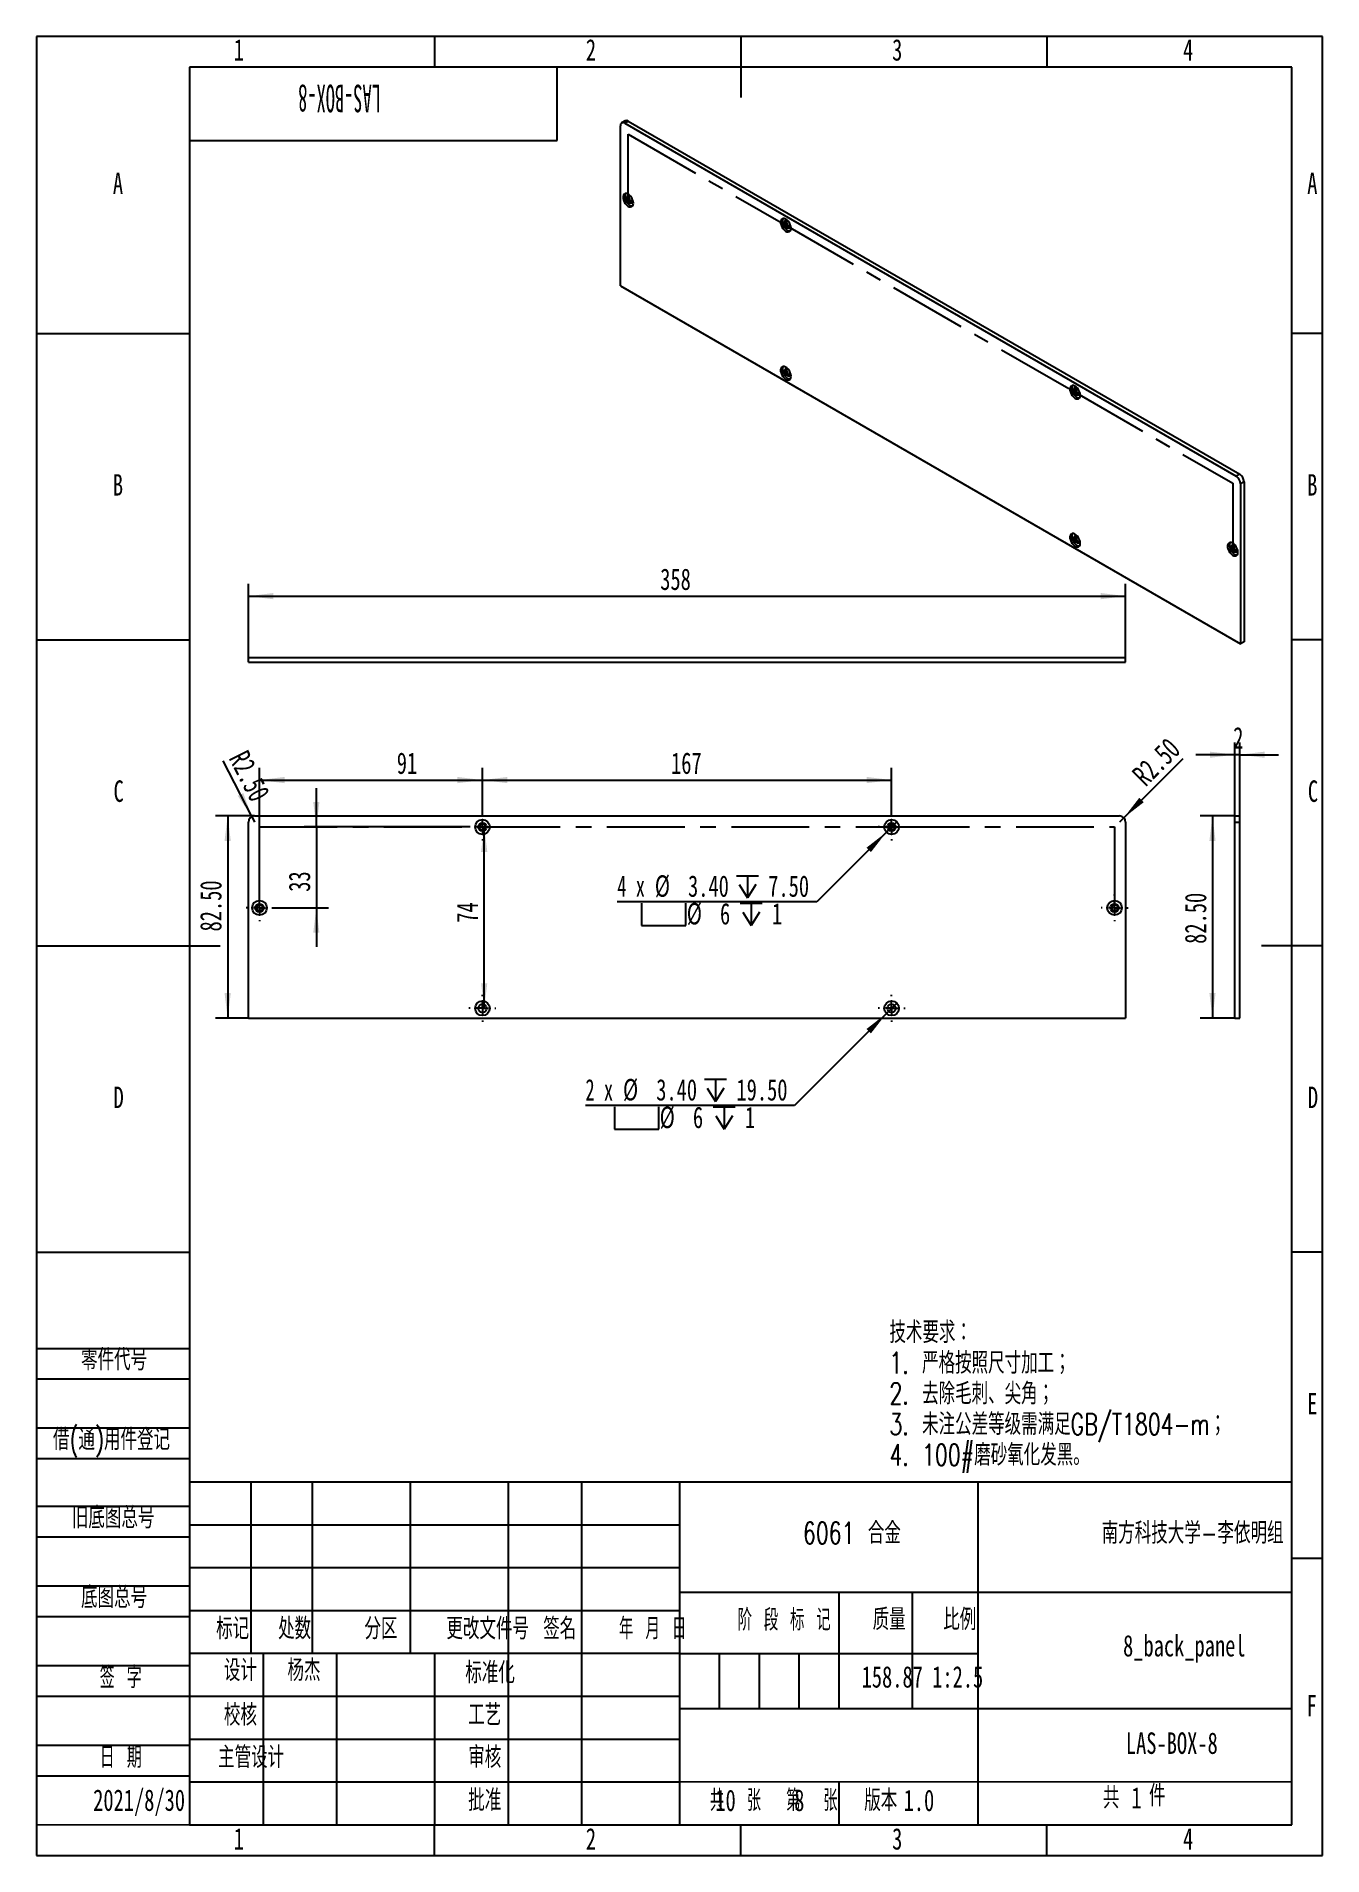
# Model space of a CAD drawing. Header units: millimetres. Extents: x 0 to 210, y 0 to 297.
import ezdxf

# ---------------------------------------------------------------- set-up
doc = ezdxf.new("R2010")
doc.units = ezdxf.units.MM
doc.linetypes.add('CENTERX2', pattern=[20.32, 12.7, -2.54, 2.54, -2.54])
doc.layers.add('图框', color=7, linetype='Continuous')
doc.layers.add('图纸格式', color=7, linetype='Continuous')
doc.styles.add('SLDTEXTSTYLE0', font='TXT', dxfattribs={"width": 0.7, "bigfont": 'bigfont'})
doc.styles.add('SLDTEXTSTYLE1', font='TXT', dxfattribs={"width": 0.62, "bigfont": 'bigfont'})
doc.styles.add('SLDTEXTSTYLE2', font='TXT', dxfattribs={"width": 0.614286, "bigfont": 'bigfont'})
doc.styles.add('SLDTEXTSTYLE3', font='TXT', dxfattribs={"width": 0.6, "bigfont": 'bigfont'})
doc.styles.add('SLDTEXTSTYLE4', font='TXT', dxfattribs={"width": 0.633333, "bigfont": 'bigfont'})
doc.styles.add('SLDTEXTSTYLE5', font='TXT', dxfattribs={"width": 0.7})
doc.styles.add('SLDTEXTSTYLE6', font='TXT', dxfattribs={"width": 0.49})
doc.styles.add('SLDTEXTSTYLE7', font='TXT', dxfattribs={"width": 0.633333})
doc.dimstyles.new('SLDDIMSTYLE0', dxfattribs={"dimtxt": 3.5, "dimasz": 4.08, "dimexe": 0, "dimexo": 0.0625, "dimgap": 0.875, "dimtad": 2, "dimlfac": 2.5, "dimrnd": 1e-09, "dimzin": 4, "dimdsep": 46, "dimtxsty": 'SLDTEXTSTYLE5', "dimsah": 1, "dimcen": 0.09, "dimadec": 0, "dimazin": 1, "dimtfac": 1, "dimtofl": 0, "dimtmove": 0, "dimatfit": 3, "dimfxl": 0, "dimfrac": 2, "dimtolj": 1, "dimtzin": 12, "dimarcsym": 0})
doc.dimstyles.new('SLDDIMSTYLE1', dxfattribs={"dimtxt": 3.5, "dimasz": 4.08, "dimexe": 0, "dimexo": 0.0625, "dimgap": 0.875, "dimtad": 2, "dimlfac": 2.5, "dimrnd": 1e-09, "dimzin": 4, "dimdsep": 46, "dimtxsty": 'SLDTEXTSTYLE5', "dimsah": 1, "dimcen": 0, "dimadec": 0, "dimazin": 1, "dimtfac": 1, "dimtofl": 0, "dimtmove": 0, "dimatfit": 3, "dimfxl": 0, "dimfrac": 2, "dimtolj": 1, "dimtzin": 12, "dimarcsym": 0})
doc.dimstyles.new('SLDDIMSTYLE2', dxfattribs={"dimtxt": 3.5, "dimasz": 4.08, "dimexe": 0, "dimexo": 0.0625, "dimgap": 0.875, "dimtad": 2, "dimlfac": 2.5, "dimrnd": 1e-09, "dimzin": 12, "dimdsep": 46, "dimtxsty": 'SLDTEXTSTYLE5', "dimsah": 1, "dimcen": 0.09, "dimadec": 0, "dimazin": 3, "dimtfac": 1, "dimtofl": 0, "dimtmove": 0, "dimatfit": 3, "dimfxl": 0, "dimfrac": 2, "dimtolj": 1, "dimtzin": 12, "dimarcsym": 0})
doc.dimstyles.new('SLDDIMSTYLE3', dxfattribs={"dimtxt": 3.5, "dimasz": 4.08, "dimexe": 0, "dimexo": 0.0625, "dimgap": 0.875, "dimtad": 2, "dimlfac": 2.5, "dimrnd": 1e-09, "dimzin": 12, "dimdsep": 46, "dimtxsty": 'SLDTEXTSTYLE5', "dimsah": 1, "dimcen": 0.09, "dimadec": 0, "dimazin": 3, "dimtfac": 1, "dimtmove": 0, "dimatfit": 0, "dimfxl": 0, "dimfrac": 2, "dimtolj": 1, "dimtzin": 12, "dimarcsym": 0})
doc.dimstyles.new('SLDDIMSTYLE4', dxfattribs={"dimtxt": 3.5, "dimasz": 4.08, "dimexe": 0, "dimexo": 0.0625, "dimgap": 0.875, "dimtad": 0, "dimtih": 1, "dimtoh": 1, "dimlfac": 2.5, "dimrnd": 1e-09, "dimzin": 4, "dimdsep": 46, "dimtxsty": 'SLDTEXTSTYLE5', "dimblk1": 'NONE', "dimsah": 1, "dimcen": 0, "dimadec": 0, "dimazin": 1, "dimtfac": 1, "dimtmove": 0, "dimatfit": 3, "dimldrblk": 'NONE', "dimfxl": 0, "dimfrac": 2, "dimtolj": 1, "dimtzin": 12, "dimarcsym": 0})

# ---------------------------------------------------------------- blocks, each defined once
blk = doc.blocks.new('SW_NOTE_0')
at = {"layer": '图纸格式', "color": 0, "char_height": 3.5, "attachment_point": 1, "style": 'SLDTEXTSTYLE0'}
for s, insert in [('技术要求：', (0, 4.51)), ('1. 严格按照尺寸加工；', (0, -0.49)), ('2. 去除毛刺、尖角；', (0, -5.49)), ('3. 未注公差等级需满足GB/T1804-m；', (0, -10.49)), ('4. 100#磨砂氧化发黑。', (0, -15.49))]:
    blk.add_mtext(s, dxfattribs=dict(at, insert=insert))
blk = doc.blocks.new('_D')
at = {"layer": '图纸格式'}
for p, q in [((35.63, 169.72), (29.23, 169.72)), ((31.23, 169.72), (31.23, 136.72)), ((34.63, 136.72), (29.23, 136.72))]:
    blk.add_line(p, q, dxfattribs=at)
for points in [[(31.23, 169.72), (30.72, 165.64), (31.74, 165.64)], [(31.23, 136.72), (31.74, 140.8), (30.72, 140.8)]]:
    blk.add_solid(points, dxfattribs=at)
at = {"layer": '图纸格式', "insert": (26.72, 150.86), "char_height": 3.5, "attachment_point": 1, "rotation": 90, "style": 'SLDTEXTSTYLE5'}
blk.add_mtext('82.50', dxfattribs=at)
blk = doc.blocks.new('_D_1')
at = {"layer": '图纸格式'}
for q in [(30.52, 178.74), (35.63, 168.72)]:
    blk.add_line((35.17, 169.61), q, dxfattribs=at)
blk.add_solid([(35.17, 169.61), (33.77, 173.47), (32.87, 173.01)], dxfattribs=at)
at = {"layer": '图纸格式', "insert": (34.47, 180.75), "char_height": 3.5, "attachment_point": 1, "rotation": 296.9803, "style": 'SLDTEXTSTYLE5'}
blk.add_mtext('R2.50', dxfattribs=at)
blk = doc.blocks.new('_D_2')
at = {"layer": '图纸格式'}
for p, q in [((72.83, 170.12), (72.83, 177.58)), ((72.83, 175.58), (139.63, 175.58)), ((139.63, 170.12), (139.63, 177.58))]:
    blk.add_line(p, q, dxfattribs=at)
for points in [[(72.83, 175.58), (76.91, 175.07), (76.91, 176.09)], [(139.63, 175.58), (135.55, 176.09), (135.55, 175.07)]]:
    blk.add_solid(points, dxfattribs=at)
at = {"layer": '图纸格式', "insert": (103.62, 180.09), "char_height": 3.5, "attachment_point": 1, "style": 'SLDTEXTSTYLE5'}
blk.add_mtext('167', dxfattribs=at)
blk = doc.blocks.new('_D_3')
at = {"layer": '图纸格式'}
blk.add_line((73.11, 138.32), (73.11, 167.92), dxfattribs=at)
for points in [[(73.11, 167.92), (72.6, 163.84), (73.62, 163.84)], [(73.11, 138.32), (73.62, 142.4), (72.6, 142.4)]]:
    blk.add_solid(points, dxfattribs=at)
at = {"layer": '图纸格式', "insert": (68.6, 152.29), "char_height": 3.5, "attachment_point": 1, "rotation": 90, "style": 'SLDTEXTSTYLE5'}
blk.add_mtext('74', dxfattribs=at)
blk = doc.blocks.new('_D_4')
at = {"layer": '图纸格式'}
for p, q in [((36.43, 156.92), (36.43, 177.58)), ((36.43, 175.58), (72.83, 175.58)), ((72.83, 170.12), (72.83, 177.58))]:
    blk.add_line(p, q, dxfattribs=at)
for points in [[(36.43, 175.58), (40.51, 175.07), (40.51, 176.09)], [(72.83, 175.58), (68.75, 176.09), (68.75, 175.07)]]:
    blk.add_solid(points, dxfattribs=at)
at = {"layer": '图纸格式', "insert": (58.84, 180.09), "char_height": 3.5, "attachment_point": 1, "style": 'SLDTEXTSTYLE5'}
blk.add_mtext('91', dxfattribs=at)
blk = doc.blocks.new('_D_5')
at = {"layer": '图纸格式'}
for p, q in [((45.71, 167.92), (45.71, 174.27)), ((70.63, 167.92), (43.71, 167.92)), ((45.71, 167.92), (45.71, 154.72)), ((38.63, 154.72), (47.71, 154.72)), ((45.71, 154.72), (45.71, 148.37))]:
    blk.add_line(p, q, dxfattribs=at)
for points in [[(45.71, 167.92), (46.21, 172), (45.2, 172)], [(45.71, 154.72), (45.2, 150.64), (46.21, 150.64)]]:
    blk.add_solid(points, dxfattribs=at)
at = {"layer": '图纸格式', "insert": (41.19, 157.34), "char_height": 3.5, "attachment_point": 1, "rotation": 90, "style": 'SLDTEXTSTYLE5'}
blk.add_mtext('33', dxfattribs=at)
blk = doc.blocks.new('SW_SYMBOL_HOLE_DEPTH')
at = {"layer": '图纸格式', "color": 0}
for p, q in [((0, 875), (800, 875)), ((400, 875), (400, 75)), ((100, 555), (400, 75)), ((700, 555), (400, 75))]:
    blk.add_line(p, q, dxfattribs=at)
blk = doc.blocks.new('SW_SYMBOL_HOLE_SPOT')
at = {"layer": '图纸格式', "color": 0}
for p, q in [((0, 875), (0, 75)), ((1600, 75), (1600, 875)), ((0, 75), (1600, 75))]:
    blk.add_line(p, q, dxfattribs=at)
blk = doc.blocks.new('_D_6')
at = {"layer": '图纸格式'}
for p, q in [((138.78, 167.07), (127.43, 155.69)), ((140.47, 168.77), (138.78, 167.07)), ((127.43, 155.69), (94.84, 155.69))]:
    blk.add_line(p, q, dxfattribs=at)
blk.add_solid([(138.78, 167.07), (135.54, 164.54), (136.26, 163.82)], dxfattribs=at)
at = {"layer": '图纸格式', "xscale": 0.004511737089201878, "yscale": 0.004511737089201878, "zscale": 0.004511737089201878}
for name, p in [('SW_SYMBOL_HOLE_DEPTH', (114.28, 156.02)), ('SW_SYMBOL_HOLE_SPOT', (98.82, 151.51)), ('SW_SYMBOL_HOLE_DEPTH', (114.89, 151.51))]:
    blk.add_blockref(name, p, dxfattribs=at)
at = {"layer": '图纸格式', "char_height": 3.5, "attachment_point": 1}
for s, insert, style in [('4 x', (94.84, 160.02), 'SLDTEXTSTYLE7'), ('%%c', (100.97, 160.03), 'SLDTEXTSTYLE5'), ('3.40', (106.39, 160.02), 'SLDTEXTSTYLE5'), ('7.50', (119.49, 160.02), 'SLDTEXTSTYLE5'), ('%%c', (106.19, 155.52), 'SLDTEXTSTYLE5'), ('6', (111.61, 155.5), 'SLDTEXTSTYLE5'), ('1', (120.1, 155.5), 'SLDTEXTSTYLE5')]:
    blk.add_mtext(s, dxfattribs=dict(at, insert=insert, style=style))
blk = doc.blocks.new('_None')
blk = doc.blocks.new('_D_7')
at = {"layer": '图纸格式'}
for p, q in [((138.78, 137.47), (123.78, 122.44)), ((140.47, 139.17), (138.78, 137.47)), ((123.78, 122.44), (89.64, 122.44))]:
    blk.add_line(p, q, dxfattribs=at)
blk.add_solid([(138.78, 137.47), (135.54, 134.94), (136.26, 134.22)], dxfattribs=at)
at = {"layer": '图纸格式', "xscale": 0.004511737089201878, "yscale": 0.004511737089201878, "zscale": 0.004511737089201878}
for name, p in [('SW_SYMBOL_HOLE_DEPTH', (109.09, 122.77)), ('SW_SYMBOL_HOLE_SPOT', (94.4, 118.26)), ('SW_SYMBOL_HOLE_DEPTH', (110.47, 118.26))]:
    blk.add_blockref(name, p, dxfattribs=at)
at = {"layer": '图纸格式', "char_height": 3.5, "attachment_point": 1}
for s, insert, style in [('2 x', (89.64, 126.76), 'SLDTEXTSTYLE7'), ('%%c', (95.77, 126.78), 'SLDTEXTSTYLE5'), ('3.40', (101.2, 126.76), 'SLDTEXTSTYLE5'), ('19.50', (114.3, 126.76), 'SLDTEXTSTYLE5'), ('%%c', (101.76, 122.26), 'SLDTEXTSTYLE5'), ('6', (107.19, 122.25), 'SLDTEXTSTYLE5'), ('1', (115.68, 122.25), 'SLDTEXTSTYLE5')]:
    blk.add_mtext(s, dxfattribs=dict(at, insert=insert, style=style))
blk = doc.blocks.new('_D_8')
at = {"layer": '图纸格式'}
for q in [(187.23, 179.12), (176.83, 168.72)]:
    blk.add_line((177.53, 169.42), q, dxfattribs=at)
blk.add_solid([(177.53, 169.42), (180.78, 171.95), (180.06, 172.67)], dxfattribs=at)
at = {"layer": '图纸格式', "insert": (178.64, 176.85), "char_height": 3.5, "attachment_point": 1, "rotation": 45, "style": 'SLDTEXTSTYLE5'}
blk.add_mtext('R2.50', dxfattribs=at)
blk = doc.blocks.new('SW_CENTERMARKSYMBOL_0')
at = {"layer": '图纸格式', "color": 0}
for p, q in [((-2, 0), (-2.2, 0)), ((0, 0), (-1, 0)), ((0, 2), (0, 2.2)), ((0, 0), (0, 1)), ((0, 0), (0, -1)), ((0, 0), (1, 0)), ((2, 0), (2.2, 0)), ((0, -2), (0, -2.2))]:
    blk.add_line(p, q, dxfattribs=at)
blk = doc.blocks.new('SW_CENTERMARKSYMBOL_1')
at = {"layer": '图纸格式', "color": 0}
for p, q in [((-2, 0), (-2.2, 0)), ((0, 0), (-1, 0)), ((0, 2), (0, 2.2)), ((0, 0), (0, 1)), ((0, 0), (0, -1)), ((0, 0), (1, 0)), ((2, 0), (2.2, 0)), ((0, -2), (0, -2.2))]:
    blk.add_line(p, q, dxfattribs=at)
blk = doc.blocks.new('SW_CENTERMARKSYMBOL_2')
at = {"layer": '图纸格式', "color": 0}
for p, q in [((-2, 0), (-2.2, 0)), ((0, 0), (-1, 0)), ((0, 2), (0, 2.2)), ((0, 0), (0, 1)), ((0, 0), (0, -1)), ((0, 0), (1, 0)), ((2, 0), (2.2, 0)), ((0, -2), (0, -2.2))]:
    blk.add_line(p, q, dxfattribs=at)
blk = doc.blocks.new('SW_CENTERMARKSYMBOL_3')
at = {"layer": '图纸格式', "color": 0}
for p, q in [((-2, 0), (-2.2, 0)), ((0, 0), (-1, 0)), ((0, 2), (0, 2.2)), ((0, 0), (0, 1)), ((0, 0), (0, -1)), ((0, 0), (1, 0)), ((2, 0), (2.2, 0)), ((0, -2), (0, -2.2))]:
    blk.add_line(p, q, dxfattribs=at)
blk = doc.blocks.new('SW_CENTERMARKSYMBOL_4')
at = {"layer": '图纸格式', "color": 0}
for p, q in [((-2, 0), (-2.2, 0)), ((0, 0), (-1, 0)), ((0, 2), (0, 2.2)), ((0, 0), (0, 1)), ((0, 0), (0, -1)), ((0, 0), (1, 0)), ((2, 0), (2.2, 0)), ((0, -2), (0, -2.2))]:
    blk.add_line(p, q, dxfattribs=at)
blk = doc.blocks.new('SW_CENTERMARKSYMBOL_5')
at = {"layer": '图纸格式', "color": 0}
for p, q in [((-2, 0), (-2.2, 0)), ((0, 0), (-1, 0)), ((0, 2), (0, 2.2)), ((0, 0), (0, 1)), ((0, 0), (0, -1)), ((0, 0), (1, 0)), ((2, 0), (2.2, 0)), ((0, -2), (0, -2.2))]:
    blk.add_line(p, q, dxfattribs=at)
blk = doc.blocks.new('_D_9')
at = {"layer": '图纸格式'}
for p, q in [((195.67, 169.72), (195.67, 181.72)), ((196.47, 169.72), (196.47, 181.72)), ((195.67, 179.72), (189.32, 179.72)), ((196.47, 179.72), (195.67, 179.72)), ((196.47, 179.72), (202.82, 179.72))]:
    blk.add_line(p, q, dxfattribs=at)
for points in [[(195.67, 179.72), (191.59, 180.22), (191.59, 179.21)], [(196.47, 179.72), (200.55, 179.21), (200.55, 180.22)]]:
    blk.add_solid(points, dxfattribs=at)
at = {"layer": '图纸格式', "insert": (195.4, 184.23), "char_height": 3.5, "attachment_point": 1, "style": 'SLDTEXTSTYLE5'}
blk.add_mtext('2', dxfattribs=at)
blk = doc.blocks.new('_D_10')
at = {"layer": '图纸格式'}
for p, q in [((195.67, 169.72), (190.02, 169.72)), ((192.02, 169.72), (192.02, 136.72)), ((195.67, 136.72), (190.02, 136.72))]:
    blk.add_line(p, q, dxfattribs=at)
for points in [[(192.02, 169.72), (191.51, 165.64), (192.52, 165.64)], [(192.02, 136.72), (192.52, 140.8), (191.51, 140.8)]]:
    blk.add_solid(points, dxfattribs=at)
at = {"layer": '图纸格式', "insert": (187.5, 148.84), "char_height": 3.5, "attachment_point": 1, "rotation": 90, "style": 'SLDTEXTSTYLE5'}
blk.add_mtext('82.50', dxfattribs=at)
blk = doc.blocks.new('_D_11')
at = {"layer": '图纸格式'}
for p, q in [((34.63, 195.61), (34.63, 207.61)), ((34.63, 205.61), (177.83, 205.61)), ((177.83, 195.61), (177.83, 207.61))]:
    blk.add_line(p, q, dxfattribs=at)
for points in [[(34.63, 205.61), (38.71, 205.1), (38.71, 206.12)], [(177.83, 205.61), (173.75, 206.12), (173.75, 205.1)]]:
    blk.add_solid(points, dxfattribs=at)
at = {"layer": '图纸格式', "insert": (101.85, 210.12), "char_height": 3.5, "attachment_point": 1, "style": 'SLDTEXTSTYLE5'}
blk.add_mtext('358', dxfattribs=at)

msp = doc.modelspace()

# ---------------------------------------------------------------- linework, layer by layer
at = {"color": 7, "linetype": 'Continuous', "lineweight": 25}
for p, q in [((95.3436, 256.2856), (95.3436, 282.4149)), ((96.1164, 283.1993), (95.5507, 282.8727)), ((96.6164, 283.1498), (96.0507, 282.8232)), ((96.0507, 282.8232), (195.8948, 225.1844)), ((96.6164, 283.1498), (196.4605, 225.511)), ((97.3801, 270.1342), (97.3663, 270.2741)), ((123.119, 266.0538), (123.1053, 266.1936)), ((95.3436, 256.2856), (196.6019, 197.8304)), ((123.119, 241.8842), (123.1053, 242.024)), ((170.3538, 238.7857), (170.34, 238.9256)), ((196.4605, 225.511), (195.8948, 225.1844)), ((197.1676, 224.2863), (196.6019, 223.9597)), ((196.6019, 223.9597), (196.6019, 197.8304)), ((197.1676, 224.2863), (197.1676, 198.157)), ((170.3538, 214.6161), (170.34, 214.756)), ((196.0928, 213.1486), (196.079, 213.2885)), ((197.1676, 198.157), (196.6019, 197.8304)), ((34.6265, 194.8109), (34.6265, 195.6109)), ((34.6265, 195.6109), (177.8273, 195.6109)), ((34.6265, 194.8109), (177.8273, 194.8109)), ((177.8273, 194.8109), (177.8273, 195.6109)), ((35.6265, 169.7159), (176.8273, 169.7159)), ((195.6652, 169.7159), (196.4652, 169.7159)), ((195.6652, 168.7159), (195.6652, 169.7159)), ((196.4652, 168.7159), (196.4652, 169.7159)), ((34.6265, 136.7159), (34.6265, 168.7159)), ((177.8273, 168.7159), (177.8273, 136.7159)), ((195.6652, 136.7159), (195.6652, 168.7159)), ((195.6652, 168.7159), (196.4652, 168.7159)), ((196.4652, 136.7159), (196.4652, 168.7159)), ((34.6265, 136.7159), (177.8273, 136.7159)), ((195.6652, 136.7159), (196.4652, 136.7159))]:
    msp.add_line(p, q, dxfattribs=at)
at = {"color": 7, "linetype": 'CENTERX2'}
for p, q in [((96.6164, 270.2485), (96.6164, 281.0269)), ((96.6164, 281.0269), (122.3554, 266.1681)), ((122.3554, 266.1681), (169.5901, 238.9)), ((169.5901, 238.9), (195.3291, 224.0412)), ((195.3291, 224.0412), (195.3291, 213.2629)), ((36.4265, 154.7159), (36.4265, 167.9159)), ((36.4265, 167.9159), (72.8269, 167.9159)), ((72.8269, 167.9159), (139.6269, 167.9159)), ((139.6269, 167.9159), (176.0273, 167.9159)), ((176.0273, 167.9159), (176.0273, 154.7159))]:
    msp.add_line(p, q, dxfattribs=at)
at = {"color": 7, "linetype": 'Continuous', "lineweight": 25, "flags": 128}
for points in [[(97.4649, 269.7587), (97.4334, 270.0412), (97.3414, 270.3391), (97.1955, 270.6303), (97.0068, 270.8932), (96.789, 271.1082), (96.5585, 271.2595), (96.3322, 271.3358), (96.127, 271.3315), (95.9582, 271.2469), (95.8381, 271.0882), (95.7758, 270.8672), (95.7758, 270.6004), (95.8381, 270.3074), (95.9582, 270.0101), (96.127, 269.7305), (96.3322, 269.4893), (96.5585, 269.3044), (96.789, 269.1895), (97.0068, 269.1532), (97.1955, 269.1981), (97.3414, 269.3209), (97.4334, 269.5125), (97.4649, 269.7587)], [(96.1748, 271.3402), (96.1209, 271.2515), (96.0586, 271.0305), (96.0586, 270.7637), (96.1209, 270.4707), (96.241, 270.1734), (96.4099, 269.8938), (96.6151, 269.6526), (96.8413, 269.4677), (97.0719, 269.3528), (97.2896, 269.3165), (97.3409, 269.3202)], [(97.0135, 270.8851), (96.9436, 270.9391), (96.7676, 271.0218), (96.6095, 271.0222), (96.4904, 270.9401), (96.4266, 270.7867), (96.4266, 270.5826), (96.4904, 270.3555), (96.6095, 270.136), (96.7676, 269.9537), (96.9436, 269.8333), (97.1135, 269.791), (97.2546, 269.8326), (97.3476, 269.9524), (97.3801, 270.1342), (97.3801, 270.1342)], [(123.2039, 265.6782), (123.1724, 265.9607), (123.0804, 266.2586), (122.9345, 266.5498), (122.7457, 266.8127), (122.528, 267.0278), (122.2975, 267.1791), (122.0712, 267.2554), (121.866, 267.2511), (121.6972, 267.1664), (121.5771, 267.0077), (121.5147, 266.7868), (121.5147, 266.5199), (121.5771, 266.227), (121.6972, 265.9297), (121.866, 265.65), (122.0712, 265.4088), (122.2975, 265.2239), (122.528, 265.1091), (122.7457, 265.0727), (122.9345, 265.1176), (123.0804, 265.2404), (123.1724, 265.432), (123.2039, 265.6782)], [(121.9137, 267.2597), (121.8599, 267.171), (121.7976, 266.9501), (121.7976, 266.6832), (121.8599, 266.3903), (121.98, 266.093), (122.1489, 265.8133), (122.3541, 265.5721), (122.5803, 265.3872), (122.8108, 265.2723), (123.0286, 265.236), (123.0798, 265.2397)], [(122.7525, 266.8047), (122.6826, 266.8586), (122.5066, 266.9414), (122.3484, 266.9417), (122.2294, 266.8597), (122.1656, 266.7062), (122.1656, 266.5022), (122.2294, 266.2751), (122.3484, 266.0555), (122.5066, 265.8733), (122.6826, 265.7529), (122.8525, 265.7106), (122.9935, 265.7521), (123.0866, 265.8719), (123.119, 266.0538), (123.119, 266.0538)], [(123.2039, 241.5086), (123.1724, 241.7911), (123.0804, 242.089), (122.9345, 242.3802), (122.7457, 242.6431), (122.528, 242.8582), (122.2975, 243.0095), (122.0712, 243.0858), (121.866, 243.0815), (121.6972, 242.9968), (121.5771, 242.8381), (121.5147, 242.6172), (121.5147, 242.3503), (121.5771, 242.0574), (121.6972, 241.7601), (121.866, 241.4804), (122.0712, 241.2392), (122.2975, 241.0543), (122.528, 240.9394), (122.7457, 240.9031), (122.9345, 240.948), (123.0804, 241.0708), (123.1724, 241.2624), (123.2039, 241.5086)], [(121.9137, 243.0901), (121.8599, 243.0014), (121.7976, 242.7804), (121.7976, 242.5136), (121.8599, 242.2207), (121.98, 241.9233), (122.1489, 241.6437), (122.3541, 241.4025), (122.5803, 241.2176), (122.8108, 241.1027), (123.0286, 241.0664), (123.0798, 241.0701)], [(122.7525, 242.6351), (122.6826, 242.689), (122.5066, 242.7718), (122.3484, 242.7721), (122.2294, 242.69), (122.1656, 242.5366), (122.1656, 242.3326), (122.2294, 242.1054), (122.3484, 241.8859), (122.5066, 241.7037), (122.6826, 241.5833), (122.8525, 241.541), (122.9935, 241.5825), (123.0866, 241.7023), (123.119, 241.8842), (123.119, 241.8842)], [(170.4386, 238.4102), (170.4072, 238.6927), (170.3151, 238.9906), (170.1693, 239.2818), (169.9805, 239.5447), (169.7627, 239.7597), (169.5322, 239.911), (169.3059, 239.9873), (169.1008, 239.983), (168.9319, 239.8984), (168.8118, 239.7397), (168.7495, 239.5187), (168.7495, 239.2519), (168.8118, 238.959), (168.9319, 238.6616), (169.1008, 238.382), (169.3059, 238.1408), (169.5322, 237.9559), (169.7627, 237.841), (169.9805, 237.8047), (170.1693, 237.8496), (170.3151, 237.9724), (170.4072, 238.164), (170.4386, 238.4102)], [(169.1485, 239.9917), (169.0947, 239.903), (169.0323, 239.682), (169.0323, 239.4152), (169.0947, 239.1222), (169.2147, 238.8249), (169.3836, 238.5453), (169.5888, 238.3041), (169.815, 238.1192), (170.0456, 238.0043), (170.2633, 237.968), (170.3146, 237.9717)], [(169.9873, 239.5367), (169.9173, 239.5906), (169.7414, 239.6733), (169.5832, 239.6737), (169.4641, 239.5916), (169.4003, 239.4382), (169.4003, 239.2341), (169.4641, 239.007), (169.5832, 238.7875), (169.7414, 238.6052), (169.9173, 238.4848), (170.0873, 238.4426), (170.2283, 238.4841), (170.3213, 238.6039), (170.3538, 238.7857), (170.3538, 238.7857)], [(170.4386, 214.2406), (170.4072, 214.5231), (170.3151, 214.821), (170.1693, 215.1122), (169.9805, 215.3751), (169.7627, 215.5901), (169.5322, 215.7414), (169.3059, 215.8177), (169.1008, 215.8134), (168.9319, 215.7288), (168.8118, 215.5701), (168.7495, 215.3491), (168.7495, 215.0823), (168.8118, 214.7893), (168.9319, 214.492), (169.1008, 214.2124), (169.3059, 213.9712), (169.5322, 213.7863), (169.7627, 213.6714), (169.9805, 213.6351), (170.1693, 213.68), (170.3151, 213.8028), (170.4072, 213.9944), (170.4386, 214.2406)], [(169.1485, 215.8221), (169.0947, 215.7334), (169.0323, 215.5124), (169.0323, 215.2456), (169.0947, 214.9526), (169.2147, 214.6553), (169.3836, 214.3757), (169.5888, 214.1345), (169.815, 213.9496), (170.0456, 213.8347), (170.2633, 213.7984), (170.3146, 213.8021)], [(169.9873, 215.367), (169.9173, 215.421), (169.7414, 215.5037), (169.5832, 215.5041), (169.4641, 215.422), (169.4003, 215.2686), (169.4003, 215.0645), (169.4641, 214.8374), (169.5832, 214.6179), (169.7414, 214.4356), (169.9173, 214.3152), (170.0873, 214.2729), (170.2283, 214.3145), (170.3213, 214.4343), (170.3538, 214.6161), (170.3538, 214.6161)], [(196.1776, 212.7731), (196.1461, 213.0556), (196.0541, 213.3535), (195.9082, 213.6447), (195.7195, 213.9075), (195.5017, 214.1226), (195.2712, 214.2739), (195.0449, 214.3502), (194.8398, 214.3459), (194.6709, 214.2612), (194.5508, 214.1026), (194.4885, 213.8816), (194.4885, 213.6148), (194.5508, 213.3218), (194.6709, 213.0245), (194.8398, 212.7449), (195.0449, 212.5037), (195.2712, 212.3188), (195.5017, 212.2039), (195.7195, 212.1675), (195.9082, 212.2124), (196.0541, 212.3353), (196.1461, 212.5269), (196.1776, 212.7731)], [(194.8875, 214.3545), (194.8336, 214.2658), (194.7713, 214.0449), (194.7713, 213.778), (194.8336, 213.4851), (194.9537, 213.1878), (195.1226, 212.9082), (195.3278, 212.6669), (195.554, 212.482), (195.7846, 212.3672), (196.0023, 212.3308), (196.0536, 212.3346)], [(195.7262, 213.8995), (195.6563, 213.9534), (195.4803, 214.0362), (195.3222, 214.0366), (195.2031, 213.9545), (195.1393, 213.8011), (195.1393, 213.597), (195.2031, 213.3699), (195.3222, 213.1504), (195.4803, 212.9681), (195.6563, 212.8477), (195.8262, 212.8054), (195.9673, 212.847), (196.0603, 212.9668), (196.0928, 213.1486), (196.0928, 213.1486)]]:
    msp.add_lwpolyline(points, dxfattribs=at)
at = {"color": 7, "linetype": 'Continuous', "flags": 128}
for points in [[(96.2783, 270.5631), (96.3436, 270.6657), (96.4504, 270.7048), (96.5825, 270.6745), (96.7197, 270.5793), (96.8413, 270.4337), (96.9285, 270.26), (96.9683, 270.0845), (96.9545, 269.934), (96.8892, 269.8313), (96.7824, 269.7922), (96.6503, 269.8226), (96.513, 269.9178), (96.3915, 270.0633), (96.3042, 270.2371), (96.2645, 270.4126), (96.2783, 270.5631)], [(122.0173, 266.4826), (122.0826, 266.5852), (122.1894, 266.6244), (122.3215, 266.594), (122.4587, 266.4988), (122.5803, 266.3533), (122.6675, 266.1795), (122.7073, 266.004), (122.6935, 265.8535), (122.6282, 265.7509), (122.5213, 265.7118), (122.3893, 265.7421), (122.252, 265.8373), (122.1305, 265.9829), (122.0432, 266.1566), (122.0034, 266.3321), (122.0173, 266.4826)], [(169.252, 239.2146), (169.3173, 239.3172), (169.4241, 239.3563), (169.5562, 239.326), (169.6935, 239.2308), (169.815, 239.0852), (169.9023, 238.9115), (169.942, 238.736), (169.9282, 238.5855), (169.8629, 238.4829), (169.7561, 238.4437), (169.624, 238.4741), (169.4867, 238.5693), (169.3652, 238.7148), (169.2779, 238.8886), (169.2382, 239.0641), (169.252, 239.2146)], [(194.991, 213.5774), (195.0563, 213.6801), (195.1631, 213.7192), (195.2952, 213.6889), (195.4324, 213.5937), (195.554, 213.4481), (195.6413, 213.2744), (195.681, 213.0989), (195.6672, 212.9483), (195.6019, 212.8457), (195.4951, 212.8066), (195.363, 212.8369), (195.2257, 212.9321), (195.1042, 213.0777), (195.0169, 213.2514), (194.9772, 213.4269), (194.991, 213.5774)]]:
    msp.add_lwpolyline(points, dxfattribs=at)
at = {"color": 7, "linetype": 'Continuous', "lineweight": 25}
for centre, radius in [((72.8269, 167.9159), 1.2), ((72.8269, 167.9159), 0.68), ((139.6269, 167.9159), 1.2), ((139.6269, 167.9159), 0.68), ((36.4265, 154.7159), 1.2), ((36.4265, 154.7159), 0.68), ((176.0273, 154.7159), 1.2), ((176.0273, 154.7159), 0.68), ((72.8269, 138.3159), 1.2), ((72.8269, 138.3159), 0.68), ((139.6269, 138.3159), 1.2), ((139.6269, 138.3159), 0.68)]:
    msp.add_circle(centre, radius, dxfattribs=at)
at = {"color": 7, "linetype": 'Continuous'}
for centre in [(72.8269, 167.9159), (139.6269, 167.9159), (36.4265, 154.7159), (176.0273, 154.7159)]:
    msp.add_circle(centre, 0.5, dxfattribs=at)
at = {"color": 7, "linetype": 'Continuous', "lineweight": 25}
for centre, radius, start, end in [((95.7747, 282.4848), 0.4367, 50.796715, 189.214037), ((96.3235, 282.7409), 0.503, 54.382423, 114.307119), ((97.6016, 270.8173), 0.8955, 166.323372, 253.671251), ((123.3406, 266.7368), 0.8955, 166.323369, 253.671255), ((123.3406, 242.5672), 0.8955, 166.32337, 253.671253), ((170.5753, 239.4688), 0.8955, 166.323369, 253.671255), ((195.0667, 223.8898), 1.5368, 2.605478, 57.394522), ((195.6323, 224.2164), 1.5368, 2.605478, 57.394522), ((170.5753, 215.2992), 0.8955, 166.323371, 253.671252), ((196.3143, 213.8316), 0.8955, 166.323371, 253.671252), ((35.6265, 168.7159), 1, 90, 180), ((176.8273, 168.7159), 1, 0, 90)]:
    msp.add_arc(centre, radius, start, end, dxfattribs=at)
at = {"layer": '图框'}
for p, q in [((210, 297), (0, 297)), ((0, 297), (0, 0)), ((65, 297), (65, 292)), ((165, 297), (165, 292)), ((210, 0), (210, 297)), ((0, 248.5), (25, 248.5)), ((210, 248.5), (205, 248.5)), ((0, 198.5), (25, 198.5)), ((210, 198.5), (205, 198.5)), ((0, 98.5), (25, 98.5)), ((210, 98.5), (205, 98.5)), ((0, 82.7906), (25, 82.7906)), ((0, 77.7906), (25, 77.7906)), ((0, 69.7906), (25, 69.7906)), ((0, 64.7906), (25, 64.7906)), ((25.0133, 61.0216), (24.9981, 5.0216)), ((0, 57), (25, 57)), ((25, 54), (105, 54)), ((0, 52), (25, 52)), ((210, 48.5), (205, 48.5)), ((25, 47), (105, 47)), ((0, 44), (25, 44)), ((0, 39), (25, 39)), ((111.5, 33), (111.5, 24)), ((118, 33), (118, 24)), ((124.5, 33), (124.5, 24)), ((0, 31), (25, 31)), ((0, 26), (25, 26)), ((0, 18), (25, 18)), ((0, 13), (25, 13)), ((-0.0019, 5.0284), (24.9981, 5.0216)), ((65, -0.0284), (65, 4.9716)), ((153.69, 4.9972), (153.69, 4.9868)), ((165, -0.0284), (165, 4.9838)), ((0, -0.0284), (210, -0.0284))]:
    msp.add_line(p, q, dxfattribs=at)
at = {"layer": '图框', "lineweight": 25}
for p, q in [((115, 297), (115, 287)), ((205, 292), (25, 292)), ((25, 292), (25, 5)), ((85, 280), (85, 292)), ((205, 4.9729), (205, 292)), ((25, 280), (85, 280)), ((0, 148.5), (30, 148.5)), ((210, 148.5), (200, 148.5)), ((25, 61), (205, 61)), ((35, 61), (35, 33)), ((45, 61), (45, 33)), ((61, 61), (61, 33)), ((77, 61), (77, 5)), ((89, 61), (89, 5)), ((105, 61), (105, 5)), ((153.69, 60.9868), (153.69, 4.9972)), ((105, 43), (205, 43)), ((131, 43), (131, 24)), ((143, 43), (143, 24)), ((25, 40), (105, 40)), ((25, 33), (105, 33)), ((37, 33), (37, 5)), ((49, 33), (49, 5)), ((65, 32.9716), (65, 4.9716)), ((105.0133, 32.9868), (153.69, 32.9868)), ((25, 26), (105, 26)), ((105, 24), (205, 24)), ((25, 19), (105, 19)), ((25, 12.0216), (105, 12.0216)), ((105, 12.0216), (205, 12.0487)), ((131, 12.0287), (131, 4.993)), ((24.9981, 5.0216), (205, 4.9729)), ((114.9991, -0.0284), (114.9991, 4.9973))]:
    msp.add_line(p, q, dxfattribs=at)

# ---------------------------------------------------------------- block references
at = {"layer": '图纸格式'}
for name, p in [('SW_CENTERMARKSYMBOL_2', (72.8269, 167.9159)), ('SW_CENTERMARKSYMBOL_1', (139.6269, 167.9159)), ('SW_CENTERMARKSYMBOL_3', (36.4265, 154.7159)), ('SW_CENTERMARKSYMBOL_0', (176.0273, 154.7159)), ('SW_CENTERMARKSYMBOL_5', (72.8269, 138.3159)), ('SW_CENTERMARKSYMBOL_4', (139.6269, 138.3159)), ('SW_NOTE_0', (139.2709, 82.6508))]:
    msp.add_blockref(name, p, dxfattribs=at)

# ---------------------------------------------------------------- texts
at = {"color": 7, "linetype": 'Continuous', "lineweight": 0, "char_height": 3.5, "attachment_point": 2, "style": 'SLDTEXTSTYLE5'}
for s, insert in [('1', (33.0444, 296.5478)), ('2', (90.5444, 296.5478)), ('3', (140.5444, 296.5478)), ('4', (188.0444, 296.5478))]:
    msp.add_mtext(s, dxfattribs=dict(at, insert=insert))
at = {"layer": '图框', "insert": (49.4948, 284.6082), "char_height": 4.5, "attachment_point": 2, "rotation": 180, "style": 'SLDTEXTSTYLE6'}
msp.add_mtext('LAS-BOX-8', dxfattribs=at)
at = {"layer": '图框', "char_height": 3.5}
for s, insert, attachment_point, style in [('A', (13.3203, 274.7707), 2, 'SLDTEXTSTYLE5'), ('A', (208.3203, 274.7707), 2, 'SLDTEXTSTYLE5'), ('B', (13.3203, 225.5207), 2, 'SLDTEXTSTYLE5'), ('B', (208.3203, 225.5207), 2, 'SLDTEXTSTYLE5'), ('C', (13.4273, 175.5207), 2, 'SLDTEXTSTYLE5'), ('C', (208.4273, 175.5207), 2, 'SLDTEXTSTYLE5'), ('D', (13.4297, 125.5207), 2, 'SLDTEXTSTYLE5'), ('D', (208.4297, 125.5207), 2, 'SLDTEXTSTYLE5'), ('零件代号', (7.2921, 82.7033), 1, 'SLDTEXTSTYLE0'), ('E', (208.3179, 75.5207), 2, 'SLDTEXTSTYLE5'), ('借(通)用件登记', (2.7046, 69.6777), 1, 'SLDTEXTSTYLE0'), ('旧底图总号', (5.7921, 56.9053), 1, 'SLDTEXTSTYLE0'), ('6061 合金', (133.1513, 54.3991), 2, 'SLDTEXTSTYLE0'), ('南方科技大学-李依明组', (188.779, 54.3991), 2, 'SLDTEXTSTYLE0'), ('底图总号', (7.2921, 43.8853), 1, 'SLDTEXTSTYLE0'), ('标记', (32.0401, 38.7886), 2, 'SLDTEXTSTYLE0'), ('处数', (42.1606, 38.7886), 2, 'SLDTEXTSTYLE0'), ('分区', (56.2599, 38.7886), 2, 'SLDTEXTSTYLE0'), ('更改文件号', (73.6805, 38.7886), 2, 'SLDTEXTSTYLE0'), ('签名', (85.4411, 38.7886), 2, 'SLDTEXTSTYLE0'), ('年 月 日', (100.6173, 38.7886), 2, 'SLDTEXTSTYLE1'), ('阶 段 标 记', (122.0831, 40.2162), 2, 'SLDTEXTSTYLE2'), ('质量', (139.2267, 40.2862), 2, 'SLDTEXTSTYLE0'), ('比例', (150.7591, 40.2862), 2, 'SLDTEXTSTYLE0'), ('8_back_panel', (187.4228, 35.9934), 2, 'SLDTEXTSTYLE5'), ('签 字', (13.7675, 30.807), 2, 'SLDTEXTSTYLE4'), ('设计', (33.3108, 31.9728), 2, 'SLDTEXTSTYLE0'), ('杨杰', (43.6919, 31.9728), 2, 'SLDTEXTSTYLE0'), ('标准化', (74.074, 31.592), 2, 'SLDTEXTSTYLE0'), ('158.87', (139.7373, 30.9084), 2, 'SLDTEXTSTYLE5'), ('1:2.5', (150.4213, 30.9084), 2, 'SLDTEXTSTYLE5'), ('校核', (33.3108, 24.7022), 2, 'SLDTEXTSTYLE0'), ('工艺', (73.1966, 24.7022), 2, 'SLDTEXTSTYLE0'), ('F', (208.2243, 26.211), 2, 'SLDTEXTSTYLE5'), ('日 期', (13.7675, 17.787), 2, 'SLDTEXTSTYLE4'), ('主管设计', (35.0608, 17.7879), 2, 'SLDTEXTSTYLE0'), ('审核', (73.1966, 17.7974), 2, 'SLDTEXTSTYLE0'), ('LAS-BOX-8', (185.3799, 20.0842), 2, 'SLDTEXTSTYLE5'), ('2021/8/30', (16.7685, 10.7784), 2, 'SLDTEXTSTYLE5'), ('批准', (73.199, 10.7784), 2, 'SLDTEXTSTYLE0'), ('共  张', (114.1367, 10.7483), 2, 'SLDTEXTSTYLE3'), ('10', (110.8485, 10.7483), 1, 'SLDTEXTSTYLE5'), ('第  张', (126.6115, 10.7483), 2, 'SLDTEXTSTYLE3'), ('8', (123.7235, 10.7483), 1, 'SLDTEXTSTYLE5'), ('版本', (137.8523, 10.7483), 2, 'SLDTEXTSTYLE0'), ('1.0', (141.589, 10.7483), 1, 'SLDTEXTSTYLE5'), ('共', (174.1282, 11.1664), 1, 'SLDTEXTSTYLE0'), ('件', (181.66, 11.5222), 1, 'SLDTEXTSTYLE0'), ('1', (33.0444, 4.461), 2, 'SLDTEXTSTYLE5'), ('2', (90.5444, 4.461), 2, 'SLDTEXTSTYLE5'), ('3', (140.5444, 4.461), 2, 'SLDTEXTSTYLE5'), ('4', (188.0444, 4.461), 2, 'SLDTEXTSTYLE5')]:
    msp.add_mtext(s, dxfattribs=dict(at, insert=insert, attachment_point=attachment_point, style=style))
at = {"layer": '图纸格式', "insert": (178.7929, 11.1664), "char_height": 3.5, "attachment_point": 1, "style": 'SLDTEXTSTYLE5'}
msp.add_mtext('1', dxfattribs=at)

# ---------------------------------------------------------------- dimensions: what is measured, and where the dimension line sits
at = {"layer": '图纸格式'}
for base, p1, p2, dimstyle, picture, middle in [((177.8273, 205.6109), (34.6265, 195.6109), (177.8273, 195.6109), 'SLDDIMSTYLE2', '_D_11', (104.1486, 205.6109)), ((195.6652, 179.7159), (196.4652, 169.7159), (195.6652, 169.7159), 'SLDDIMSTYLE3', '_D_9', (196.1725, 179.7159)), ((72.8269, 175.5797), (36.4265, 156.9159), (72.8269, 170.1159), 'SLDDIMSTYLE2', '_D_4', (60.3728, 175.5797)), ((139.6269, 175.5797), (72.8269, 170.1159), (139.6269, 170.1159), 'SLDDIMSTYLE2', '_D_2', (105.918, 175.5797))]:
    dim = msp.add_linear_dim(base=base, p1=p1, p2=p2, dimstyle=dimstyle, dxfattribs=at)
    dim.commit()
    dim.dimension.update_dxf_attribs({"geometry": picture, "text_midpoint": middle, "dimtype": 160})
for center, mpoint, picture, middle in [((176.8273, 168.7159), (177.5345, 169.423), '_D_8', (184.6605, 176.549)), ((35.6265, 168.7159), (35.1728, 169.607), '_D_1', (32.1322, 175.5797))]:
    dim = msp.add_radius_dim(center=center, mpoint=mpoint, dimstyle='SLDDIMSTYLE1', dxfattribs=at)
    dim.commit()
    dim.dimension.update_dxf_attribs({"geometry": picture, "text_midpoint": middle, "dimtype": 164})
for base, p1, p2, dimstyle, picture, middle in [((45.7062, 154.7159), (70.6269, 167.9159), (38.6265, 154.7159), 'SLDDIMSTYLE3', '_D_5', (45.7062, 158.8797)), ((31.231, 136.7159), (35.6265, 169.7159), (34.6265, 136.7159), 'SLDDIMSTYLE0', '_D', (31.231, 154.6915)), ((192.0165, 136.7159), (195.6652, 169.7159), (195.6652, 136.7159), 'SLDDIMSTYLE0', '_D_10', (192.0165, 152.6738)), ((73.1093, 167.9159), (75.0269, 138.3159), (75.0269, 167.9159), 'SLDDIMSTYLE2', '_D_3', (73.1093, 153.8232))]:
    dim = msp.add_linear_dim(base=base, p1=p1, p2=p2, angle=90, dimstyle=dimstyle, dxfattribs=at)
    dim.commit()
    dim.dimension.update_dxf_attribs({"geometry": picture, "text_midpoint": middle, "dimtype": 160})
for p1, p2, text, picture, middle in [((140.4743, 168.7655), (138.7795, 167.0662), '4 x <> {\\fGDT;x} 7.50\\P{\\fGDT;v}%%c 6 {\\fGDT;x} 1\\P', '_D_6', (110.3408, 155.5043)), ((140.4746, 139.1653), (138.7793, 137.4665), '2 x <> {\\fGDT;x} 19.50\\P{\\fGDT;v}%%c 6 {\\fGDT;x} 1\\P', '_D_7', (105.918, 122.2495))]:
    dim = msp.add_diameter_dim_2p(p1=p1, p2=p2, text=text, dimstyle='SLDDIMSTYLE4', dxfattribs=at)
    dim.commit()
    dim.dimension.update_dxf_attribs({"geometry": picture, "text_midpoint": middle, "dimtype": 163})

doc.saveas('drawing.dxf')
